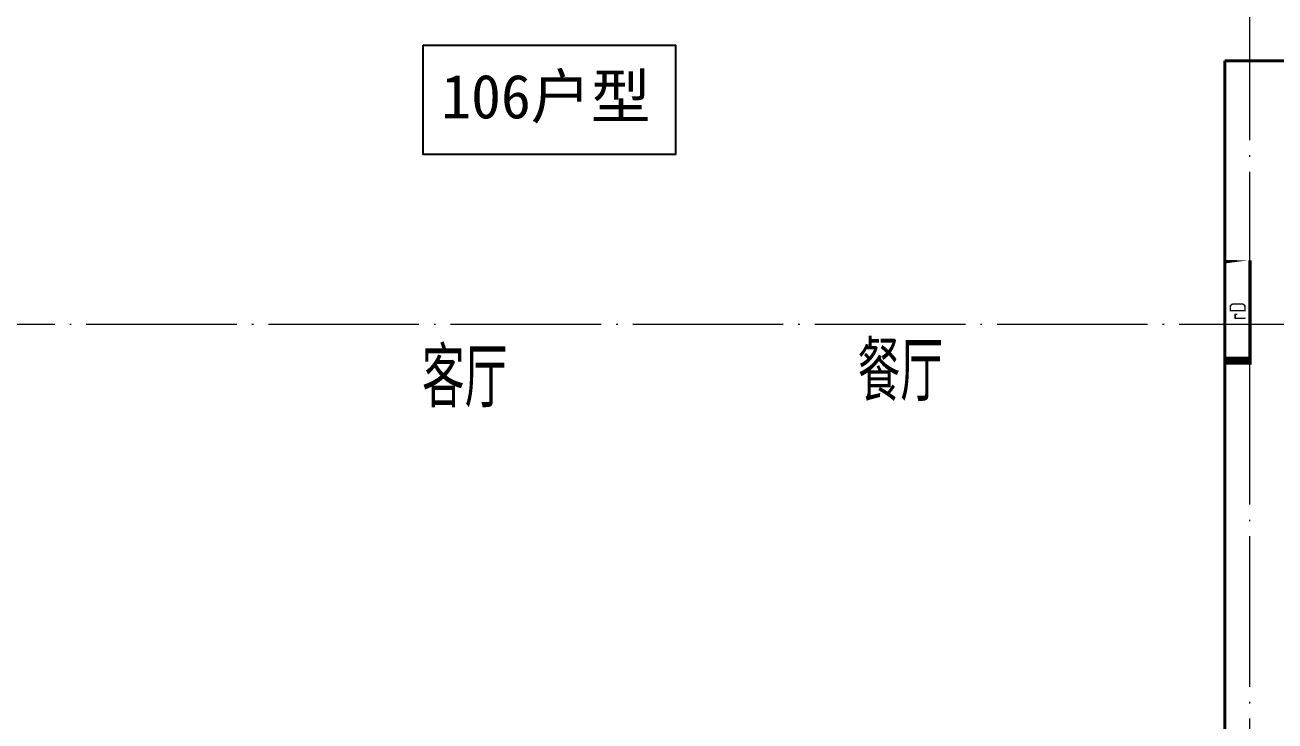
# Model space of a CAD drawing. Extents: x 27938 to 1042331, y -235042 to 1535213.
# Drawn here: x 686634 to 691617, y 521460 to 524233 of the extents above; entities that cross this region are included whole.
import ezdxf

# ---------------------------------------------------------------- set-up
doc = ezdxf.new("R2010")
doc.units = 0
doc.header["$LTSCALE"] = 1000
doc.header["$MEASUREMENT"] = 0
doc.linetypes.add('DOTE', pattern=[2.4200000000000004, 2, -0.2, 0.02, -0.2])
doc.layers.add('3.5方案汇报，与郭总、侯月琴确定户型_t8$0$2020.03.04 -1安徽标准化洋房户型(UA）_t8_t8$0$看线', color=154, linetype='Continuous')
doc.layers.add('PUB_TEXT', color=4, linetype='Continuous')
for name, color, linetype, lineweight in [('DOTE', 19, 'DOTE', 9), ('EQUIP-消防', 3, 'Continuous', 20), ('WALL', 9, 'Continuous', 40)]:
    doc.layers.add(name, color=color, linetype=linetype, lineweight=lineweight)
doc.styles.get("Standard").update_dxf_attribs({"font": 'gbenor.shx', "bigfont": 'gbcbig.shx'})
doc.styles.add('房间名称', font='TSSDENG', dxfattribs={"width": 0.8, "bigfont": 'HZTXT'})
doc.styles.add('黑体', font='simhei.ttf')

# ---------------------------------------------------------------- blocks, each defined once
blk = doc.blocks.new('GFDGDGRDGRDG')
at = {"layer": 'DOTE', "linetype": 'DOTE', "ltscale": 0.3}
for p, q in [((584693.6727573578, 360558.3317887957), (584693.6727573578, 376108.3318260653)), ((626393.6739016924, 366358.3321396253), (573593.6739016977, 366358.3321396253))]:
    blk.add_line(p, q, dxfattribs=at)
blk = doc.blocks.new('FSFSFSFSEG')
at = {"layer": 'EQUIP-消防', "color": 0, "const_width": 12.82051282052028}
blk.add_lwpolyline([(136866.5605577994, 335152.5449090759), (136466.5605577994, 335152.5449090774), (136466.5605577991, 335052.5449090772), (136866.5605577991, 335052.5449090757)], close=True, dxfattribs=at)
at = {"layer": 'PUB_TEXT', "color": 0, "style": '房间名称', "width": 0.8}
blk.add_text('rD', height=64.8, dxfattribs=at).set_placement((136633.7425204425, 335069.0046025831))
blk = doc.blocks.new('HGFHGGGDFGRD')
at = {"color": 8, "rotation": 90}
blk.add_blockref('FSFSFSFSEG', (1026569.124335467, 232007.164587272), dxfattribs=at)

msp = doc.modelspace()

# ---------------------------------------------------------------- linework, layer by layer
at = {"color": 8}
msp.add_lwpolyline([(688221.2790088835, 524153.557481929), (689227.2790088835, 524153.557481929), (689227.2790088835, 523717.557481929), (688221.2790088835, 523717.557481929)], close=True, dxfattribs=at)
at = {"layer": 'WALL', "color": 8}
for q in [(691416.5793744923, 521140.4482707942), (693266.5780016668, 524090.4486216187)]:
    msp.add_line((691416.5794457004, 524090.4486215999), q, dxfattribs=at)

# ---------------------------------------------------------------- block references
at = {"color": 8}
msp.add_blockref('HGFHGGGDFGRD', (-6.984919309616089e-10, 154416.7234765471), dxfattribs=at)
at = {"layer": '3.5方案汇报，与郭总、侯月琴确定户型_t8$0$2020.03.04 -1安徽标准化洋房户型(UA）_t8_t8$0$看线', "ltscale": 10}
msp.add_blockref('GFDGDGRDGRDG', (106822.9047994823, 156682.1164820155), dxfattribs=at)

# ---------------------------------------------------------------- texts
at = {"color": 8, "style": '黑体'}
msp.add_text('106户型', height=175, dxfattribs=at).set_placement((688293.3252846368, 523861.3703663657))
at = {"layer": 'PUB_TEXT', "color": 8}
for s, p in [('客厅', (688216.4311481563, 522709.6725979663)), ('餐厅', (689953.0411787902, 522734.6442592907))]:
    msp.add_text(s, height=236.3120567375886, dxfattribs=at).set_placement(p)

doc.saveas('drawing.dxf')
